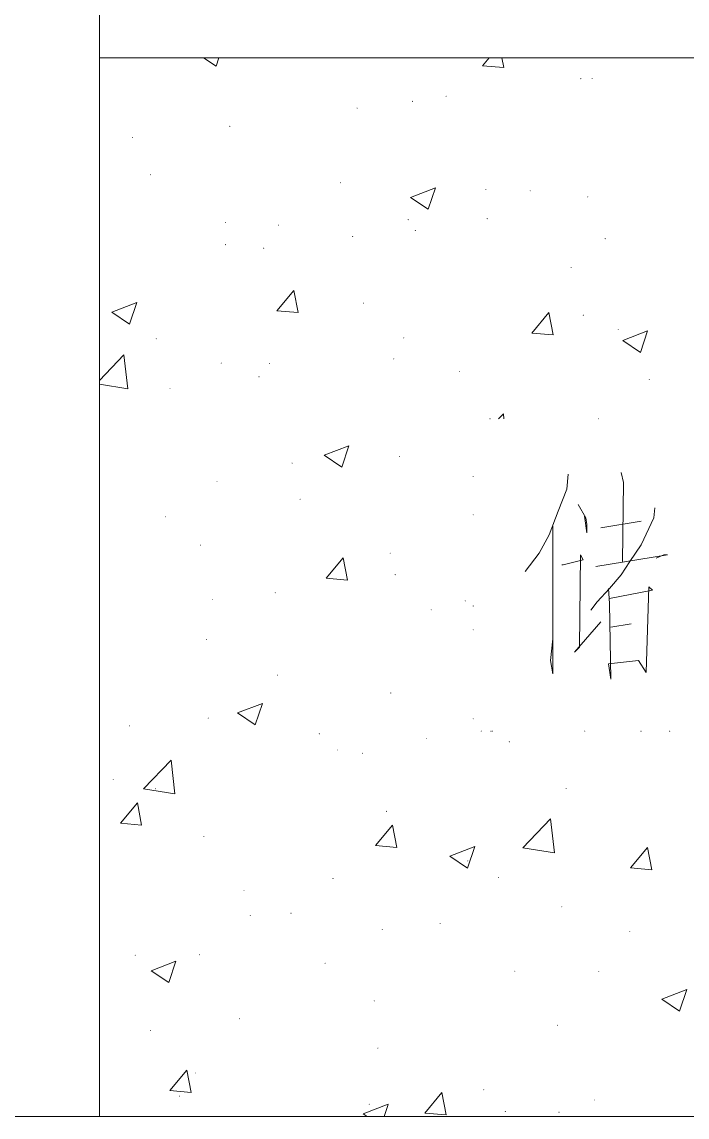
# Model space of a CAD drawing. Header units: millimetres. Extents: x 0 to 414, y 0 to 292.
# Drawn here: x 60.88 to 75.62, y 39.6 to 63.87 of the extents above; entities that cross this region are included whole.
import ezdxf

# ---------------------------------------------------------------- set-up
doc = ezdxf.new("R2010")
doc.units = ezdxf.units.MM

msp = doc.modelspace()

# ---------------------------------------------------------------- hatches: boundary and pattern name
h = msp.add_hatch(color=0)
h.dxf.hatch_style = 2
h.paths.add_polyline_path([(62.596889, 62.993058), (62.583836, 63.006111), (62.596889, 63.019164), (62.609942, 63.006111)])
h = msp.add_hatch(color=0)
h.dxf.hatch_style = 2
h.paths.add_polyline_path([(62.596889, 62.993058), (62.583836, 63.006111), (62.596889, 63.019164), (62.609942, 63.006111)])
h = msp.add_hatch(color=0)
h.dxf.hatch_style = 2
h.paths.add_polyline_path([(62.596889, 62.993058), (62.583836, 63.006111), (62.596889, 63.019164), (62.609942, 63.006111)])
h = msp.add_hatch(color=0)
h.dxf.hatch_style = 2
h.paths.add_polyline_path([(63.584667, 63.063614), (63.571614, 63.076667), (63.584667, 63.089719), (63.597719, 63.076667)])
h = msp.add_hatch(color=0)
h.dxf.hatch_style = 2
h.paths.add_polyline_path([(63.584667, 63.063614), (63.571614, 63.076667), (63.584667, 63.089719), (63.597719, 63.076667)])
h = msp.add_hatch(color=0)
h.dxf.hatch_style = 2
h.paths.add_polyline_path([(63.584667, 63.063614), (63.571614, 63.076667), (63.584667, 63.089719), (63.597719, 63.076667)])
h = msp.add_hatch(color=0)
h.dxf.hatch_style = 2
h.paths.add_polyline_path([(64.149111, 63.063614), (64.136058, 63.076667), (64.149111, 63.089719), (64.162164, 63.076667)])
h = msp.add_hatch(color=0)
h.dxf.hatch_style = 2
h.paths.add_polyline_path([(67.511083, 63.063614), (67.498031, 63.076667), (67.511083, 63.089719), (67.524136, 63.076667)])
h = msp.add_hatch(color=0)
h.dxf.hatch_style = 2
h.paths.add_polyline_path([(67.511083, 63.063614), (67.498031, 63.076667), (67.511083, 63.089719), (67.524136, 63.076667)])
h = msp.add_hatch(color=0)
h.dxf.hatch_style = 2
h.paths.add_polyline_path([(67.511083, 63.063614), (67.498031, 63.076667), (67.511083, 63.089719), (67.524136, 63.076667)])
h = msp.add_hatch(color=0)
h.dxf.hatch_style = 2
h.paths.add_polyline_path([(67.973222, 63.063614), (67.960169, 63.076667), (67.973222, 63.089719), (67.986275, 63.076667)])
h = msp.add_hatch(color=0)
h.dxf.hatch_style = 2
h.paths.add_polyline_path([(67.973222, 63.063614), (67.960169, 63.076667), (67.973222, 63.089719), (67.986275, 63.076667)])
h = msp.add_hatch(color=0)
h.dxf.hatch_style = 2
h.paths.add_polyline_path([(67.973222, 63.063614), (67.960169, 63.076667), (67.973222, 63.089719), (67.986275, 63.076667)])
h = msp.add_hatch(color=0)
h.dxf.hatch_style = 2
h.paths.add_polyline_path([(70.791917, 63.063614), (70.778864, 63.076667), (70.791917, 63.089719), (70.804969, 63.076667)])
h = msp.add_hatch(color=0)
h.dxf.hatch_style = 2
h.paths.add_polyline_path([(70.791917, 63.063614), (70.778864, 63.076667), (70.791917, 63.089719), (70.804969, 63.076667)])
h = msp.add_hatch(color=0)
h.dxf.hatch_style = 2
h.paths.add_polyline_path([(71.4375, 63.063614), (71.424447, 63.076667), (71.4375, 63.089719), (71.450553, 63.076667)])
h = msp.add_hatch(color=0)
h.dxf.hatch_style = 2
h.paths.add_polyline_path([(71.4375, 63.063614), (71.424447, 63.076667), (71.4375, 63.089719), (71.450553, 63.076667)])
h = msp.add_hatch(color=0)
h.dxf.hatch_style = 2
h.paths.add_polyline_path([(71.4375, 63.063614), (71.424447, 63.076667), (71.4375, 63.089719), (71.450553, 63.076667)])
h = msp.add_hatch(color=0)
h.dxf.hatch_style = 2
h.paths.add_polyline_path([(73.427167, 63.063614), (73.414114, 63.076667), (73.427167, 63.089719), (73.440219, 63.076667)])
h = msp.add_hatch(color=0)
h.dxf.hatch_style = 2
h.paths.add_polyline_path([(73.427167, 63.063614), (73.414114, 63.076667), (73.427167, 63.089719), (73.440219, 63.076667)])
h = msp.add_hatch(color=0)
h.dxf.hatch_style = 2
h.paths.add_polyline_path([(73.427167, 63.063614), (73.414114, 63.076667), (73.427167, 63.089719), (73.440219, 63.076667)])
h = msp.add_hatch(color=0)
h.dxf.hatch_style = 2
h.paths.add_polyline_path([(74.111556, 63.063614), (74.098503, 63.076667), (74.111556, 63.089719), (74.124608, 63.076667)])
h = msp.add_hatch(color=0)
h.dxf.hatch_style = 2
h.paths.add_polyline_path([(75.363917, 63.063614), (75.350864, 63.076667), (75.363917, 63.089719), (75.376969, 63.076667)])
h = msp.add_hatch(color=0)
h.dxf.hatch_style = 2
h.paths.add_polyline_path([(75.363917, 63.063614), (75.350864, 63.076667), (75.363917, 63.089719), (75.376969, 63.076667)])
h = msp.add_hatch(color=0)
h.dxf.hatch_style = 2
h.paths.add_polyline_path([(75.363917, 63.063614), (75.350864, 63.076667), (75.363917, 63.089719), (75.376969, 63.076667)])
h = msp.add_hatch(color=0)
h.dxf.hatch_style = 2
h.paths.add_polyline_path([(73.261361, 62.601475), (73.248308, 62.614528), (73.261361, 62.627581), (73.274414, 62.614528)])
h = msp.add_hatch(color=0)
h.dxf.hatch_style = 2
h.paths.add_polyline_path([(73.511833, 62.601475), (73.498781, 62.614528), (73.511833, 62.627581), (73.524886, 62.614528)])
h = msp.add_hatch(color=0)
h.dxf.hatch_style = 2
h.paths.add_polyline_path([(70.276861, 62.209892), (70.263808, 62.222944), (70.276861, 62.235997), (70.289914, 62.222944)])
h = msp.add_hatch(color=0)
h.dxf.hatch_style = 2
h.paths.add_polyline_path([(62.596889, 61.874753), (62.583836, 61.887806), (62.596889, 61.900858), (62.609942, 61.887806)])
h = msp.add_hatch(color=0)
h.dxf.hatch_style = 2
h.paths.add_polyline_path([(62.596889, 61.874753), (62.583836, 61.887806), (62.596889, 61.900858), (62.609942, 61.887806)])
h = msp.add_hatch(color=0)
h.dxf.hatch_style = 2
h.paths.add_polyline_path([(68.304833, 61.948836), (68.291781, 61.961889), (68.304833, 61.974942), (68.317886, 61.961889)])
h = msp.add_hatch(color=0)
h.dxf.hatch_style = 2
h.paths.add_polyline_path([(69.5325, 62.097003), (69.519447, 62.110056), (69.5325, 62.123108), (69.545553, 62.110056)])
h = msp.add_hatch(color=0)
h.dxf.hatch_style = 2
h.paths.add_polyline_path([(65.486139, 61.543142), (65.473086, 61.556194), (65.486139, 61.569247), (65.499192, 61.556194)])
h = msp.add_hatch(color=0)
h.dxf.hatch_style = 2
h.paths.add_polyline_path([(62.596889, 61.197419), (62.583836, 61.210472), (62.596889, 61.223525), (62.609942, 61.210472)])
h = msp.add_hatch(color=0)
h.dxf.hatch_style = 2
h.paths.add_polyline_path([(62.596889, 61.193892), (62.583836, 61.206944), (62.596889, 61.219997), (62.609942, 61.206944)])
h = msp.add_hatch(color=0)
h.dxf.hatch_style = 2
h.paths.add_polyline_path([(62.596889, 61.193892), (62.583836, 61.206944), (62.596889, 61.219997), (62.609942, 61.206944)])
h = msp.add_hatch(color=0)
h.dxf.hatch_style = 2
h.paths.add_polyline_path([(62.596889, 61.193892), (62.583836, 61.206944), (62.596889, 61.219997), (62.609942, 61.206944)])
h = msp.add_hatch(color=0)
h.dxf.hatch_style = 2
h.paths.add_polyline_path([(63.330667, 61.296197), (63.317614, 61.30925), (63.330667, 61.322303), (63.343719, 61.30925)])
h = msp.add_hatch(color=0)
h.dxf.hatch_style = 2
h.paths.add_polyline_path([(63.729306, 60.470697), (63.716253, 60.48375), (63.729306, 60.496803), (63.742358, 60.48375)])
h = msp.add_hatch(color=0)
h.dxf.hatch_style = 2
h.paths.add_polyline_path([(67.934417, 60.294308), (67.921364, 60.307361), (67.934417, 60.320414), (67.947469, 60.307361)])
h = msp.add_hatch(color=0)
h.dxf.hatch_style = 2
h.paths.add_polyline_path([(71.158806, 60.146142), (71.145753, 60.159194), (71.158806, 60.172247), (71.171858, 60.159194)])
h = msp.add_hatch(color=0)
h.dxf.hatch_style = 2
h.paths.add_polyline_path([(72.139528, 60.114392), (72.126475, 60.127444), (72.139528, 60.140497), (72.152581, 60.127444)])
h = msp.add_hatch(color=0)
h.dxf.hatch_style = 2
h.paths.add_polyline_path([(73.416583, 59.980336), (73.403531, 59.993389), (73.416583, 60.006442), (73.429636, 59.993389)])
h = msp.add_hatch(color=0)
h.dxf.hatch_style = 2
h.paths.add_polyline_path([(69.43725, 59.475864), (69.424197, 59.488917), (69.43725, 59.501969), (69.450303, 59.488917)])
h = msp.add_hatch(color=0)
h.dxf.hatch_style = 2
h.paths.add_polyline_path([(71.187028, 59.497031), (71.173975, 59.510083), (71.187028, 59.523136), (71.200081, 59.510083)])
h = msp.add_hatch(color=0)
h.dxf.hatch_style = 2
h.paths.add_polyline_path([(62.596889, 59.324169), (62.583836, 59.337222), (62.596889, 59.350275), (62.609942, 59.337222)])
h = msp.add_hatch(color=0)
h.dxf.hatch_style = 2
h.paths.add_polyline_path([(62.596889, 59.324169), (62.583836, 59.337222), (62.596889, 59.350275), (62.609942, 59.337222)])
h = msp.add_hatch(color=0)
h.dxf.hatch_style = 2
h.paths.add_polyline_path([(65.390889, 59.412364), (65.377836, 59.425417), (65.390889, 59.438469), (65.403942, 59.425417)])
h = msp.add_hatch(color=0)
h.dxf.hatch_style = 2
h.paths.add_polyline_path([(66.562111, 59.355919), (66.549058, 59.368972), (66.562111, 59.382025), (66.575164, 59.368972)])
h = msp.add_hatch(color=0)
h.dxf.hatch_style = 2
h.paths.add_polyline_path([(69.596, 59.235975), (69.582947, 59.249028), (69.596, 59.262081), (69.609053, 59.249028)])
h = msp.add_hatch(color=0)
h.dxf.hatch_style = 2
h.paths.add_polyline_path([(68.206056, 59.101919), (68.193003, 59.114972), (68.206056, 59.128025), (68.219108, 59.114972)])
h = msp.add_hatch(color=0)
h.dxf.hatch_style = 2
h.paths.add_polyline_path([(73.801111, 59.056058), (73.788058, 59.069111), (73.801111, 59.082164), (73.814164, 59.069111)])
h = msp.add_hatch(color=0)
h.dxf.hatch_style = 2
h.paths.add_polyline_path([(65.390889, 58.922003), (65.377836, 58.935056), (65.390889, 58.948108), (65.403942, 58.935056)])
h = msp.add_hatch(color=0)
h.dxf.hatch_style = 2
h.paths.add_polyline_path([(66.234028, 58.844392), (66.220975, 58.857444), (66.234028, 58.870497), (66.247081, 58.857444)])
h = msp.add_hatch(color=0)
h.dxf.hatch_style = 2
h.paths.add_polyline_path([(62.596889, 58.692697), (62.583836, 58.70575), (62.596889, 58.718803), (62.609942, 58.70575)])
h = msp.add_hatch(color=0)
h.dxf.hatch_style = 2
h.paths.add_polyline_path([(62.596889, 58.692697), (62.583836, 58.70575), (62.596889, 58.718803), (62.609942, 58.70575)])
h = msp.add_hatch(color=0)
h.dxf.hatch_style = 2
h.paths.add_polyline_path([(62.596889, 58.364614), (62.583836, 58.377667), (62.596889, 58.390719), (62.609942, 58.377667)])
h = msp.add_hatch(color=0)
h.dxf.hatch_style = 2
h.paths.add_polyline_path([(62.596889, 58.364614), (62.583836, 58.377667), (62.596889, 58.390719), (62.609942, 58.377667)])
h = msp.add_hatch(color=0)
h.dxf.hatch_style = 2
h.paths.add_polyline_path([(73.046167, 58.417531), (73.033114, 58.430583), (73.046167, 58.443636), (73.059219, 58.430583)])
h = msp.add_hatch(color=0)
h.dxf.hatch_style = 2
h.paths.add_polyline_path([(62.596889, 57.994197), (62.583836, 58.00725), (62.596889, 58.020303), (62.609942, 58.00725)])
h = msp.add_hatch(color=0)
h.dxf.hatch_style = 2
h.paths.add_polyline_path([(68.449472, 57.627308), (68.436419, 57.640361), (68.449472, 57.653414), (68.462525, 57.640361)])
h = msp.add_hatch(color=0)
h.dxf.hatch_style = 2
h.paths.add_polyline_path([(73.317806, 57.359197), (73.304753, 57.37225), (73.317806, 57.385303), (73.330858, 57.37225)])
h = msp.add_hatch(color=0)
h.dxf.hatch_style = 2
h.paths.add_polyline_path([(74.090389, 57.041697), (74.077336, 57.05475), (74.090389, 57.067803), (74.103442, 57.05475)])
h = msp.add_hatch(color=0)
h.dxf.hatch_style = 2
h.paths.add_polyline_path([(62.596889, 56.777114), (62.583836, 56.790167), (62.596889, 56.803219), (62.609942, 56.790167)])
h = msp.add_hatch(color=0)
h.dxf.hatch_style = 2
h.paths.add_polyline_path([(62.596889, 56.777114), (62.583836, 56.790167), (62.596889, 56.803219), (62.609942, 56.790167)])
h = msp.add_hatch(color=0)
h.dxf.hatch_style = 2
h.paths.add_polyline_path([(63.856306, 56.837086), (63.843253, 56.850139), (63.856306, 56.863192), (63.869358, 56.850139)])
h = msp.add_hatch(color=0)
h.dxf.hatch_style = 2
h.paths.add_polyline_path([(69.338472, 56.854725), (69.325419, 56.867778), (69.338472, 56.880831), (69.351525, 56.867778)])
h = msp.add_hatch(color=0)
h.dxf.hatch_style = 2
h.paths.add_polyline_path([(65.295639, 56.297336), (65.282586, 56.310389), (65.295639, 56.323442), (65.308692, 56.310389)])
h = msp.add_hatch(color=0)
h.dxf.hatch_style = 2
h.paths.add_polyline_path([(66.364556, 56.290281), (66.351503, 56.303333), (66.364556, 56.316386), (66.377608, 56.303333)])
h = msp.add_hatch(color=0)
h.dxf.hatch_style = 2
h.paths.add_polyline_path([(69.116222, 56.389058), (69.103169, 56.402111), (69.116222, 56.415164), (69.129275, 56.402111)])
h = msp.add_hatch(color=0)
h.dxf.hatch_style = 2
h.paths.add_polyline_path([(62.596889, 56.191503), (62.583836, 56.204556), (62.596889, 56.217608), (62.609942, 56.204556)])
h = msp.add_hatch(color=0)
h.dxf.hatch_style = 2
h.paths.add_polyline_path([(62.596889, 56.191503), (62.583836, 56.204556), (62.596889, 56.217608), (62.609942, 56.204556)])
h = msp.add_hatch(color=0)
h.dxf.hatch_style = 2
h.paths.add_polyline_path([(62.596889, 56.191503), (62.583836, 56.204556), (62.596889, 56.217608), (62.609942, 56.204556)])
h = msp.add_hatch(color=0)
h.dxf.hatch_style = 2
h.paths.add_polyline_path([(70.573194, 56.110364), (70.560142, 56.123417), (70.573194, 56.136469), (70.586247, 56.123417)])
h = msp.add_hatch(color=0)
h.dxf.hatch_style = 2
h.paths.add_polyline_path([(66.131722, 55.993947), (66.118669, 56.007), (66.131722, 56.020053), (66.144775, 56.007)])
h = msp.add_hatch(color=0)
h.dxf.hatch_style = 2
h.paths.add_polyline_path([(74.778306, 55.933975), (74.765253, 55.947028), (74.778306, 55.960081), (74.791358, 55.947028)])
h = msp.add_hatch(color=0)
h.dxf.hatch_style = 2
h.paths.add_polyline_path([(64.159694, 55.736419), (64.146642, 55.749472), (64.159694, 55.762525), (64.172747, 55.749472)])
h = msp.add_hatch(color=0)
h.dxf.hatch_style = 2
h.paths.add_polyline_path([(62.596889, 55.528281), (62.583836, 55.541333), (62.596889, 55.554386), (62.609942, 55.541333)])
h = msp.add_hatch(color=0)
h.dxf.hatch_style = 2
h.paths.add_polyline_path([(62.596889, 55.528281), (62.583836, 55.541333), (62.596889, 55.554386), (62.609942, 55.541333)])
h = msp.add_hatch(color=0)
h.dxf.hatch_style = 2
h.paths.add_polyline_path([(71.250528, 55.062614), (71.237475, 55.075667), (71.250528, 55.088719), (71.263581, 55.075667)])
h = msp.add_hatch(color=0)
h.dxf.hatch_style = 2
h.paths.add_polyline_path([(73.652944, 55.062614), (73.639892, 55.075667), (73.652944, 55.088719), (73.665997, 55.075667)])
h = msp.add_hatch(color=0)
h.dxf.hatch_style = 2
h.paths.add_polyline_path([(73.652944, 55.062614), (73.639892, 55.075667), (73.652944, 55.088719), (73.665997, 55.075667)])
h = msp.add_hatch(color=0)
h.dxf.hatch_style = 2
h.paths.add_polyline_path([(62.596889, 54.226531), (62.583836, 54.239583), (62.596889, 54.252636), (62.609942, 54.239583)])
h = msp.add_hatch(color=0)
h.dxf.hatch_style = 2
h.paths.add_polyline_path([(62.596889, 54.226531), (62.583836, 54.239583), (62.596889, 54.252636), (62.609942, 54.239583)])
h = msp.add_hatch(color=0)
h.dxf.hatch_style = 2
h.paths.add_polyline_path([(69.243222, 54.230058), (69.230169, 54.243111), (69.243222, 54.256164), (69.256275, 54.243111)])
h = msp.add_hatch(color=0)
h.dxf.hatch_style = 2
h.paths.add_polyline_path([(66.8655, 54.081892), (66.852447, 54.094944), (66.8655, 54.107997), (66.878553, 54.094944)])
h = msp.add_hatch(color=0)
h.dxf.hatch_style = 2
h.paths.add_polyline_path([(62.596889, 53.686781), (62.583836, 53.699833), (62.596889, 53.712886), (62.609942, 53.699833)])
h = msp.add_hatch(color=0)
h.dxf.hatch_style = 2
h.paths.add_polyline_path([(62.596889, 53.686781), (62.583836, 53.699833), (62.596889, 53.712886), (62.609942, 53.699833)])
h = msp.add_hatch(color=0)
h.dxf.hatch_style = 2
h.paths.add_polyline_path([(62.596889, 53.686781), (62.583836, 53.699833), (62.596889, 53.712886), (62.609942, 53.699833)])
h = msp.add_hatch(color=0)
h.dxf.hatch_style = 2
h.paths.add_polyline_path([(65.200389, 53.676197), (65.187336, 53.68925), (65.200389, 53.702303), (65.213442, 53.68925)])
h = msp.add_hatch(color=0)
h.dxf.hatch_style = 2
h.paths.add_polyline_path([(70.876583, 53.785558), (70.863531, 53.798611), (70.876583, 53.811664), (70.889636, 53.798611)])
h = msp.add_hatch(color=0)
h.dxf.hatch_style = 2
h.paths.add_polyline_path([(67.041889, 53.281086), (67.028836, 53.294139), (67.041889, 53.307192), (67.054942, 53.294139)])
h = msp.add_hatch(color=0)
h.dxf.hatch_style = 2
h.paths.add_polyline_path([(62.596889, 52.995336), (62.583836, 53.008389), (62.596889, 53.021442), (62.609942, 53.008389)])
h = msp.add_hatch(color=0)
h.dxf.hatch_style = 2
h.paths.add_polyline_path([(62.596889, 52.995336), (62.583836, 53.008389), (62.596889, 53.021442), (62.609942, 53.008389)])
h = msp.add_hatch(color=0)
h.dxf.hatch_style = 2
h.paths.add_polyline_path([(62.596889, 52.995336), (62.583836, 53.008389), (62.596889, 53.021442), (62.609942, 53.008389)])
h = msp.add_hatch(color=0)
h.dxf.hatch_style = 2
h.paths.add_polyline_path([(64.060917, 52.889503), (64.047864, 52.902556), (64.060917, 52.915608), (64.073969, 52.902556)])
h = msp.add_hatch(color=0)
h.dxf.hatch_style = 2
h.paths.add_polyline_path([(70.876583, 52.935364), (70.863531, 52.948417), (70.876583, 52.961469), (70.889636, 52.948417)])
h = msp.add_hatch(color=0)
h.dxf.hatch_style = 2
h.paths.add_polyline_path([(70.876583, 52.935364), (70.863531, 52.948417), (70.876583, 52.961469), (70.889636, 52.948417)])
h = msp.add_hatch(color=0)
h.dxf.hatch_style = 2
h.paths.add_polyline_path([(62.596889, 52.695475), (62.583836, 52.708528), (62.596889, 52.721581), (62.609942, 52.708528)])
h = msp.add_hatch(color=0)
h.dxf.hatch_style = 2
h.paths.add_polyline_path([(62.596889, 52.695475), (62.583836, 52.708528), (62.596889, 52.721581), (62.609942, 52.708528)])
h = msp.add_hatch(color=0)
h.dxf.hatch_style = 2
h.paths.add_polyline_path([(62.596889, 52.695475), (62.583836, 52.708528), (62.596889, 52.721581), (62.609942, 52.708528)])
h = msp.add_hatch(color=0)
h.dxf.hatch_style = 2
h.paths.add_polyline_path([(64.8335, 52.265086), (64.820447, 52.278139), (64.8335, 52.291192), (64.846553, 52.278139)])
h = msp.add_hatch(color=0)
h.dxf.hatch_style = 2
h.paths.add_polyline_path([(69.038611, 52.085169), (69.025558, 52.098222), (69.038611, 52.111275), (69.051664, 52.098222)])
h = msp.add_hatch(color=0)
h.dxf.hatch_style = 2
h.paths.add_polyline_path([(62.596889, 51.679475), (62.583836, 51.692528), (62.596889, 51.705581), (62.609942, 51.692528)])
h = msp.add_hatch(color=0)
h.dxf.hatch_style = 2
h.paths.add_polyline_path([(62.596889, 51.679475), (62.583836, 51.692528), (62.596889, 51.705581), (62.609942, 51.692528)])
h = msp.add_hatch(color=0)
h.dxf.hatch_style = 2
h.paths.add_polyline_path([(69.147972, 51.608919), (69.134919, 51.621972), (69.147972, 51.635025), (69.161025, 51.621972)])
h = msp.add_hatch(color=0)
h.dxf.hatch_style = 2
h.paths.add_polyline_path([(66.491556, 51.206753), (66.478503, 51.219806), (66.491556, 51.232858), (66.504608, 51.219806)])
h = msp.add_hatch(color=0)
h.dxf.hatch_style = 2
h.paths.add_polyline_path([(62.596889, 51.185586), (62.583836, 51.198639), (62.596889, 51.211692), (62.609942, 51.198639)])
h = msp.add_hatch(color=0)
h.dxf.hatch_style = 2
h.paths.add_polyline_path([(62.596889, 51.185586), (62.583836, 51.198639), (62.596889, 51.211692), (62.609942, 51.198639)])
h = msp.add_hatch(color=0)
h.dxf.hatch_style = 2
h.paths.add_polyline_path([(65.105139, 51.055058), (65.092086, 51.068111), (65.105139, 51.081164), (65.118192, 51.068111)])
h = msp.add_hatch(color=0)
h.dxf.hatch_style = 2
h.paths.add_polyline_path([(70.700194, 51.026836), (70.687142, 51.039889), (70.700194, 51.052942), (70.713247, 51.039889)])
h = msp.add_hatch(color=0)
h.dxf.hatch_style = 2
h.paths.add_polyline_path([(69.94525, 50.829281), (69.932197, 50.842333), (69.94525, 50.855386), (69.958303, 50.842333)])
h = msp.add_hatch(color=0)
h.dxf.hatch_style = 2
h.paths.add_polyline_path([(70.876583, 50.913947), (70.863531, 50.927), (70.876583, 50.940053), (70.889636, 50.927)])
h = msp.add_hatch(color=0)
h.dxf.hatch_style = 2
h.paths.add_polyline_path([(70.876583, 50.384781), (70.863531, 50.397833), (70.876583, 50.410886), (70.889636, 50.397833)])
h = msp.add_hatch(color=0)
h.dxf.hatch_style = 2
h.paths.add_polyline_path([(70.876583, 50.384781), (70.863531, 50.397833), (70.876583, 50.410886), (70.889636, 50.397833)])
h = msp.add_hatch(color=0)
h.dxf.hatch_style = 2
h.paths.add_polyline_path([(64.971083, 50.173114), (64.958031, 50.186167), (64.971083, 50.199219), (64.984136, 50.186167)])
h = msp.add_hatch(color=0)
h.dxf.hatch_style = 2
h.paths.add_polyline_path([(62.596889, 49.862669), (62.583836, 49.875722), (62.596889, 49.888775), (62.609942, 49.875722)])
h = msp.add_hatch(color=0)
h.dxf.hatch_style = 2
h.paths.add_polyline_path([(66.540944, 49.382892), (66.527892, 49.395944), (66.540944, 49.408997), (66.553997, 49.395944)])
h = msp.add_hatch(color=0)
h.dxf.hatch_style = 2
h.paths.add_polyline_path([(62.596889, 49.128892), (62.583836, 49.141944), (62.596889, 49.154997), (62.609942, 49.141944)])
h = msp.add_hatch(color=0)
h.dxf.hatch_style = 2
h.paths.add_polyline_path([(62.596889, 49.128892), (62.583836, 49.141944), (62.596889, 49.154997), (62.609942, 49.141944)])
h = msp.add_hatch(color=0)
h.dxf.hatch_style = 2
h.paths.add_polyline_path([(69.052722, 48.984253), (69.039669, 48.997306), (69.052722, 49.010358), (69.065775, 48.997306)])
h = msp.add_hatch(color=0)
h.dxf.hatch_style = 2
h.paths.add_polyline_path([(62.596889, 48.684392), (62.583836, 48.697444), (62.596889, 48.710497), (62.609942, 48.697444)])
h = msp.add_hatch(color=0)
h.dxf.hatch_style = 2
h.paths.add_polyline_path([(62.596889, 48.684392), (62.583836, 48.697444), (62.596889, 48.710497), (62.609942, 48.697444)])
h = msp.add_hatch(color=0)
h.dxf.hatch_style = 2
h.paths.add_polyline_path([(65.006361, 48.430392), (64.993308, 48.443444), (65.006361, 48.456497), (65.019414, 48.443444)])
h = msp.add_hatch(color=0)
h.dxf.hatch_style = 2
h.paths.add_polyline_path([(70.876583, 48.412753), (70.863531, 48.425806), (70.876583, 48.438858), (70.889636, 48.425806)])
h = msp.add_hatch(color=0)
h.dxf.hatch_style = 2
h.paths.add_polyline_path([(63.263639, 48.257531), (63.250586, 48.270583), (63.263639, 48.283636), (63.276692, 48.270583)])
h = msp.add_hatch(color=0)
h.dxf.hatch_style = 2
h.paths.add_polyline_path([(67.46875, 48.081142), (67.455697, 48.094194), (67.46875, 48.107247), (67.481803, 48.094194)])
h = msp.add_hatch(color=0)
h.dxf.hatch_style = 2
h.paths.add_polyline_path([(71.0565, 48.141114), (71.043447, 48.154167), (71.0565, 48.167219), (71.069553, 48.154167)])
h = msp.add_hatch(color=0)
h.dxf.hatch_style = 2
h.paths.add_polyline_path([(71.0565, 48.141114), (71.043447, 48.154167), (71.0565, 48.167219), (71.069553, 48.154167)])
h = msp.add_hatch(color=0)
h.dxf.hatch_style = 2
h.paths.add_polyline_path([(71.271694, 48.141114), (71.258642, 48.154167), (71.271694, 48.167219), (71.284747, 48.154167)])
h = msp.add_hatch(color=0)
h.dxf.hatch_style = 2
h.paths.add_polyline_path([(71.271694, 48.141114), (71.258642, 48.154167), (71.271694, 48.167219), (71.284747, 48.154167)])
h = msp.add_hatch(color=0)
h.dxf.hatch_style = 2
h.paths.add_polyline_path([(71.303444, 48.141114), (71.290392, 48.154167), (71.303444, 48.167219), (71.316497, 48.154167)])
h = msp.add_hatch(color=0)
h.dxf.hatch_style = 2
h.paths.add_polyline_path([(71.303444, 48.141114), (71.290392, 48.154167), (71.303444, 48.167219), (71.316497, 48.154167)])
h = msp.add_hatch(color=0)
h.dxf.hatch_style = 2
h.paths.add_polyline_path([(73.349556, 48.141114), (73.336503, 48.154167), (73.349556, 48.167219), (73.362608, 48.154167)])
h = msp.add_hatch(color=0)
h.dxf.hatch_style = 2
h.paths.add_polyline_path([(73.349556, 48.141114), (73.336503, 48.154167), (73.349556, 48.167219), (73.362608, 48.154167)])
h = msp.add_hatch(color=0)
h.dxf.hatch_style = 2
h.paths.add_polyline_path([(74.594861, 48.141114), (74.581808, 48.154167), (74.594861, 48.167219), (74.607914, 48.154167)])
h = msp.add_hatch(color=0)
h.dxf.hatch_style = 2
h.paths.add_polyline_path([(75.229861, 48.141114), (75.216808, 48.154167), (75.229861, 48.167219), (75.242914, 48.154167)])
h = msp.add_hatch(color=0)
h.dxf.hatch_style = 2
h.paths.add_polyline_path([(75.229861, 48.141114), (75.216808, 48.154167), (75.229861, 48.167219), (75.242914, 48.154167)])
h = msp.add_hatch(color=0)
h.dxf.hatch_style = 2
h.paths.add_polyline_path([(62.596889, 47.996475), (62.583836, 48.009528), (62.596889, 48.022581), (62.609942, 48.009528)])
h = msp.add_hatch(color=0)
h.dxf.hatch_style = 2
h.paths.add_polyline_path([(69.846472, 47.982364), (69.833419, 47.995417), (69.846472, 48.008469), (69.859525, 47.995417)])
h = msp.add_hatch(color=0)
h.dxf.hatch_style = 2
h.paths.add_polyline_path([(71.677389, 47.904753), (71.664336, 47.917806), (71.677389, 47.930858), (71.690442, 47.917806)])
h = msp.add_hatch(color=0)
h.dxf.hatch_style = 2
h.paths.add_polyline_path([(67.874444, 47.721308), (67.861392, 47.734361), (67.874444, 47.747414), (67.887497, 47.734361)])
h = msp.add_hatch(color=0)
h.dxf.hatch_style = 2
h.paths.add_polyline_path([(68.428306, 47.650753), (68.415253, 47.663806), (68.428306, 47.676858), (68.441358, 47.663806)])
h = msp.add_hatch(color=0)
h.dxf.hatch_style = 2
h.paths.add_polyline_path([(62.900278, 47.068669), (62.887225, 47.081722), (62.900278, 47.094775), (62.913331, 47.081722)])
h = msp.add_hatch(color=0)
h.dxf.hatch_style = 2
h.paths.add_polyline_path([(62.596889, 47.026336), (62.583836, 47.039389), (62.596889, 47.052442), (62.609942, 47.039389)])
h = msp.add_hatch(color=0)
h.dxf.hatch_style = 2
h.paths.add_polyline_path([(63.835139, 46.864058), (63.822086, 46.877111), (63.835139, 46.890164), (63.848192, 46.877111)])
h = msp.add_hatch(color=0)
h.dxf.hatch_style = 2
h.paths.add_polyline_path([(72.936806, 46.867586), (72.923753, 46.880639), (72.936806, 46.893692), (72.949858, 46.880639)])
h = msp.add_hatch(color=0)
h.dxf.hatch_style = 2
h.paths.add_polyline_path([(62.596889, 46.581836), (62.583836, 46.594889), (62.596889, 46.607942), (62.609942, 46.594889)])
h = msp.add_hatch(color=0)
h.dxf.hatch_style = 2
h.paths.add_polyline_path([(62.596889, 46.581836), (62.583836, 46.594889), (62.596889, 46.607942), (62.609942, 46.594889)])
h = msp.add_hatch(color=0)
h.dxf.hatch_style = 2
h.paths.add_polyline_path([(68.957472, 46.363114), (68.944419, 46.376167), (68.957472, 46.389219), (68.970525, 46.376167)])
h = msp.add_hatch(color=0)
h.dxf.hatch_style = 2
h.paths.add_polyline_path([(62.596889, 46.183197), (62.583836, 46.19625), (62.596889, 46.209303), (62.609942, 46.19625)])
h = msp.add_hatch(color=0)
h.dxf.hatch_style = 2
h.paths.add_polyline_path([(62.596889, 46.183197), (62.583836, 46.19625), (62.596889, 46.209303), (62.609942, 46.19625)])
h = msp.add_hatch(color=0)
h.dxf.hatch_style = 2
h.paths.add_polyline_path([(62.596889, 46.183197), (62.583836, 46.19625), (62.596889, 46.209303), (62.609942, 46.19625)])
h = msp.add_hatch(color=0)
h.dxf.hatch_style = 2
h.paths.add_polyline_path([(64.911111, 45.809253), (64.898058, 45.822306), (64.911111, 45.835358), (64.924164, 45.822306)])
h = msp.add_hatch(color=0)
h.dxf.hatch_style = 2
h.paths.add_polyline_path([(70.756639, 45.265975), (70.743586, 45.279028), (70.756639, 45.292081), (70.769692, 45.279028)])
h = msp.add_hatch(color=0)
h.dxf.hatch_style = 2
h.paths.add_polyline_path([(71.4375, 44.895558), (71.424447, 44.908611), (71.4375, 44.921664), (71.450553, 44.908611)])
h = msp.add_hatch(color=0)
h.dxf.hatch_style = 2
h.paths.add_polyline_path([(67.772139, 44.874392), (67.759086, 44.887444), (67.772139, 44.900497), (67.785192, 44.887444)])
h = msp.add_hatch(color=0)
h.dxf.hatch_style = 2
h.paths.add_polyline_path([(65.800111, 44.613336), (65.787058, 44.626389), (65.800111, 44.639442), (65.813164, 44.626389)])
h = msp.add_hatch(color=0)
h.dxf.hatch_style = 2
h.paths.add_polyline_path([(62.596889, 44.193531), (62.583836, 44.206583), (62.596889, 44.219636), (62.609942, 44.206583)])
h = msp.add_hatch(color=0)
h.dxf.hatch_style = 2
h.paths.add_polyline_path([(62.596889, 44.193531), (62.583836, 44.206583), (62.596889, 44.219636), (62.609942, 44.206583)])
h = msp.add_hatch(color=0)
h.dxf.hatch_style = 2
h.paths.add_polyline_path([(72.841556, 44.246447), (72.828503, 44.2595), (72.841556, 44.272553), (72.854608, 44.2595)])
h = msp.add_hatch(color=0)
h.dxf.hatch_style = 2
h.paths.add_polyline_path([(62.596889, 44.031253), (62.583836, 44.044306), (62.596889, 44.057358), (62.609942, 44.044306)])
h = msp.add_hatch(color=0)
h.dxf.hatch_style = 2
h.paths.add_polyline_path([(62.596889, 44.031253), (62.583836, 44.044306), (62.596889, 44.057358), (62.609942, 44.044306)])
h = msp.add_hatch(color=0)
h.dxf.hatch_style = 2
h.paths.add_polyline_path([(65.937694, 44.055947), (65.924642, 44.069), (65.937694, 44.082053), (65.950747, 44.069)])
h = msp.add_hatch(color=0)
h.dxf.hatch_style = 2
h.paths.add_polyline_path([(66.840806, 44.105336), (66.827753, 44.118389), (66.840806, 44.131442), (66.853858, 44.118389)])
h = msp.add_hatch(color=0)
h.dxf.hatch_style = 2
h.paths.add_polyline_path([(62.596889, 43.682003), (62.583836, 43.695056), (62.596889, 43.708108), (62.609942, 43.695056)])
h = msp.add_hatch(color=0)
h.dxf.hatch_style = 2
h.paths.add_polyline_path([(68.862222, 43.741975), (68.849169, 43.755028), (68.862222, 43.768081), (68.875275, 43.755028)])
h = msp.add_hatch(color=0)
h.dxf.hatch_style = 2
h.paths.add_polyline_path([(70.142806, 43.879558), (70.129753, 43.892611), (70.142806, 43.905664), (70.155858, 43.892611)])
h = msp.add_hatch(color=0)
h.dxf.hatch_style = 2
h.paths.add_polyline_path([(74.347917, 43.699642), (74.334864, 43.712694), (74.347917, 43.725747), (74.360969, 43.712694)])
h = msp.add_hatch(color=0)
h.dxf.hatch_style = 2
h.paths.add_polyline_path([(64.815861, 43.184586), (64.802808, 43.197639), (64.815861, 43.210692), (64.828914, 43.197639)])
h = msp.add_hatch(color=0)
h.dxf.hatch_style = 2
h.paths.add_polyline_path([(62.596889, 42.997614), (62.583836, 43.010667), (62.596889, 43.023719), (62.609942, 43.010667)])
h = msp.add_hatch(color=0)
h.dxf.hatch_style = 2
h.paths.add_polyline_path([(62.596889, 42.997614), (62.583836, 43.010667), (62.596889, 43.023719), (62.609942, 43.010667)])
h = msp.add_hatch(color=0)
h.dxf.hatch_style = 2
h.paths.add_polyline_path([(62.596889, 42.997614), (62.583836, 43.010667), (62.596889, 43.023719), (62.609942, 43.010667)])
h = msp.add_hatch(color=0)
h.dxf.hatch_style = 2
h.paths.add_polyline_path([(63.390639, 43.174003), (63.377586, 43.187056), (63.390639, 43.200108), (63.403692, 43.187056)])
h = msp.add_hatch(color=0)
h.dxf.hatch_style = 2
h.paths.add_polyline_path([(67.59575, 42.997614), (67.582697, 43.010667), (67.59575, 43.023719), (67.608803, 43.010667)])
h = msp.add_hatch(color=0)
h.dxf.hatch_style = 2
h.paths.add_polyline_path([(71.800861, 42.821225), (71.787808, 42.834278), (71.800861, 42.847331), (71.813914, 42.834278)])
h = msp.add_hatch(color=0)
h.dxf.hatch_style = 2
h.paths.add_polyline_path([(73.66, 42.814169), (73.646947, 42.827222), (73.66, 42.840275), (73.673053, 42.827222)])
h = msp.add_hatch(color=0)
h.dxf.hatch_style = 2
h.paths.add_polyline_path([(68.685833, 42.161531), (68.672781, 42.174583), (68.685833, 42.187636), (68.698886, 42.174583)])
h = msp.add_hatch(color=0)
h.dxf.hatch_style = 2
h.paths.add_polyline_path([(65.701333, 41.766419), (65.688281, 41.779472), (65.701333, 41.792525), (65.714386, 41.779472)])
h = msp.add_hatch(color=0)
h.dxf.hatch_style = 2
h.paths.add_polyline_path([(62.596889, 41.480669), (62.583836, 41.493722), (62.596889, 41.506775), (62.609942, 41.493722)])
h = msp.add_hatch(color=0)
h.dxf.hatch_style = 2
h.paths.add_polyline_path([(62.596889, 41.480669), (62.583836, 41.493722), (62.596889, 41.506775), (62.609942, 41.493722)])
h = msp.add_hatch(color=0)
h.dxf.hatch_style = 2
h.paths.add_polyline_path([(63.729306, 41.508892), (63.716253, 41.521944), (63.729306, 41.534997), (63.742358, 41.521944)])
h = msp.add_hatch(color=0)
h.dxf.hatch_style = 2
h.paths.add_polyline_path([(72.742778, 41.621781), (72.729725, 41.634833), (72.742778, 41.647886), (72.755831, 41.634833)])
h = msp.add_hatch(color=0)
h.dxf.hatch_style = 2
h.paths.add_polyline_path([(62.596889, 41.357197), (62.583836, 41.37025), (62.596889, 41.383303), (62.609942, 41.37025)])
h = msp.add_hatch(color=0)
h.dxf.hatch_style = 2
h.paths.add_polyline_path([(62.596889, 41.357197), (62.583836, 41.37025), (62.596889, 41.383303), (62.609942, 41.37025)])
h = msp.add_hatch(color=0)
h.dxf.hatch_style = 2
h.paths.add_polyline_path([(62.596889, 41.180808), (62.583836, 41.193861), (62.596889, 41.206914), (62.609942, 41.193861)])
h = msp.add_hatch(color=0)
h.dxf.hatch_style = 2
h.paths.add_polyline_path([(62.596889, 41.180808), (62.583836, 41.193861), (62.596889, 41.206914), (62.609942, 41.193861)])
h = msp.add_hatch(color=0)
h.dxf.hatch_style = 2
h.paths.add_polyline_path([(68.766972, 41.117308), (68.753919, 41.130361), (68.766972, 41.143414), (68.780025, 41.130361)])
h = msp.add_hatch(color=0)
h.dxf.hatch_style = 2
h.paths.add_polyline_path([(64.720611, 40.563447), (64.707558, 40.5765), (64.720611, 40.589553), (64.733664, 40.5765)])
h = msp.add_hatch(color=0)
h.dxf.hatch_style = 2
h.paths.add_polyline_path([(64.367833, 40.051919), (64.354781, 40.064972), (64.367833, 40.078025), (64.380886, 40.064972)])
h = msp.add_hatch(color=0)
h.dxf.hatch_style = 2
h.paths.add_polyline_path([(71.112944, 40.193031), (71.099892, 40.206083), (71.112944, 40.219136), (71.125997, 40.206083)])
h = msp.add_hatch(color=0)
h.dxf.hatch_style = 2
h.paths.add_polyline_path([(68.572944, 39.872003), (68.559892, 39.885056), (68.572944, 39.898108), (68.585997, 39.885056)])
h = msp.add_hatch(color=0)
h.dxf.hatch_style = 2
h.paths.add_polyline_path([(73.561222, 39.967253), (73.548169, 39.980306), (73.561222, 39.993358), (73.574275, 39.980306)])
h = msp.add_hatch(color=0)
h.dxf.hatch_style = 2
h.paths.add_polyline_path([(63.464722, 39.600364), (63.451669, 39.613417), (63.464722, 39.626469), (63.477775, 39.613417)])
h = msp.add_hatch(color=0)
h.dxf.hatch_style = 2
h.paths.add_polyline_path([(63.464722, 39.600364), (63.451669, 39.613417), (63.464722, 39.626469), (63.477775, 39.613417)])
h = msp.add_hatch(color=0)
h.dxf.hatch_style = 2
h.paths.add_polyline_path([(66.787889, 39.600364), (66.774836, 39.613417), (66.787889, 39.626469), (66.800942, 39.613417)])
h = msp.add_hatch(color=0)
h.dxf.hatch_style = 2
h.paths.add_polyline_path([(66.787889, 39.600364), (66.774836, 39.613417), (66.787889, 39.626469), (66.800942, 39.613417)])
h = msp.add_hatch(color=0)
h.dxf.hatch_style = 2
h.paths.add_polyline_path([(66.787889, 39.600364), (66.774836, 39.613417), (66.787889, 39.626469), (66.800942, 39.613417)])
h = msp.add_hatch(color=0)
h.dxf.hatch_style = 2
h.paths.add_polyline_path([(70.111056, 39.600364), (70.098003, 39.613417), (70.111056, 39.626469), (70.124108, 39.613417)])
h = msp.add_hatch(color=0)
h.dxf.hatch_style = 2
h.paths.add_polyline_path([(70.777806, 39.600364), (70.764753, 39.613417), (70.777806, 39.626469), (70.790858, 39.613417)])
h = msp.add_hatch(color=0)
h.dxf.hatch_style = 2
h.paths.add_polyline_path([(70.777806, 39.600364), (70.764753, 39.613417), (70.777806, 39.626469), (70.790858, 39.613417)])
h = msp.add_hatch(color=0)
h.dxf.hatch_style = 2
h.paths.add_polyline_path([(71.589194, 39.709725), (71.576142, 39.722778), (71.589194, 39.735831), (71.602247, 39.722778)])
h = msp.add_hatch(color=0)
h.dxf.hatch_style = 2
h.paths.add_polyline_path([(71.758528, 39.600364), (71.745475, 39.613417), (71.758528, 39.626469), (71.771581, 39.613417)])
h = msp.add_hatch(color=0)
h.dxf.hatch_style = 2
h.paths.add_polyline_path([(71.758528, 39.600364), (71.745475, 39.613417), (71.758528, 39.626469), (71.771581, 39.613417)])
h = msp.add_hatch(color=0)
h.dxf.hatch_style = 2
h.paths.add_polyline_path([(72.778056, 39.695614), (72.765003, 39.708667), (72.778056, 39.721719), (72.791108, 39.708667)])
h = msp.add_hatch(color=0)
h.dxf.hatch_style = 2
h.paths.add_polyline_path([(73.430694, 39.600364), (73.417642, 39.613417), (73.430694, 39.626469), (73.443747, 39.613417)])
h = msp.add_hatch(color=0)
h.dxf.hatch_style = 2
h.paths.add_polyline_path([(73.430694, 39.600364), (73.417642, 39.613417), (73.430694, 39.626469), (73.443747, 39.613417)])

# ---------------------------------------------------------------- linework, layer by layer
at = {"color": 0, "lineweight": 0}
for points in [[(62.596889, 260.706306), (62.596889, 39.613417)], [(96.855139, 63.076667), (62.596889, 63.076667)], [(64.900528, 63.076667), (65.179222, 62.889694)], [(65.179222, 62.889694), (65.242722, 63.076667)], [(71.084722, 62.900278), (71.232889, 63.076667)], [(71.084722, 62.900278), (71.553917, 62.861472)], [(71.553917, 62.857944), (71.515111, 63.076667)], [(69.490167, 59.982806), (70.0405, 60.194472)], [(69.88175, 59.718222), (70.0405, 60.194472)], [(69.490167, 59.982806), (69.88175, 59.718222)], [(66.526833, 57.471028), (66.904306, 57.922583)], [(66.996028, 57.428694), (66.904306, 57.922583)], [(62.872056, 57.439278), (63.422389, 57.650944)], [(63.263639, 57.174694), (63.422389, 57.650944)], [(62.872056, 57.439278), (63.263639, 57.174694)], [(66.526833, 57.471028), (66.996028, 57.428694)], [(72.174806, 56.973611), (72.555806, 57.428694)], [(72.647528, 56.934806), (72.555806, 57.428694)], [(72.174806, 56.973611), (72.647528, 56.934806)], [(74.192694, 56.811333), (74.743028, 57.023)], [(74.192694, 56.811333), (74.584278, 56.54675)], [(74.584278, 56.54675), (74.743028, 57.023)], [(62.596889, 55.922333), (63.140167, 56.490306)], [(63.224833, 55.742417), (63.140167, 56.490306)], [(62.596889, 55.841194), (63.224833, 55.742417)], [(71.441028, 55.075667), (71.546861, 55.185028)], [(71.557444, 55.075667), (71.546861, 55.185028)], [(67.574583, 54.267806), (68.124917, 54.479472)], [(67.966167, 54.003222), (68.124917, 54.479472)], [(67.574583, 54.267806), (67.966167, 54.003222)], [(74.153889, 53.886806), (74.206806, 53.661028), (74.182111, 51.914778)], [(72.979139, 53.848), (72.950917, 53.512861), (72.756889, 53.029556), (72.562861, 52.507444), (72.337083, 52.098222), (72.030167, 51.689)], [(73.204917, 53.177722), (73.370722, 52.881389), (73.398944, 52.733222), (73.398944, 52.54625), (73.3425, 52.916667)], [(74.905306, 53.103639), (74.877083, 52.881389), (74.598389, 52.285194), (74.347917, 51.914778), (74.153889, 51.614917), (73.899889, 51.318583), (73.621194, 51.018722), (73.483611, 50.835278)], [(72.644, 52.694417), (72.644, 49.420639), (72.591083, 49.716972), (72.644, 50.200278)], [(74.598389, 52.807306), (73.705861, 52.659139)], [(67.620444, 51.544361), (67.997917, 51.995917)], [(68.089639, 51.502028), (67.997917, 51.995917)], [(72.841556, 51.837167), (72.869778, 51.837167), (73.314278, 51.950056), (73.257833, 52.062944), (73.233139, 50.013306), (73.12025, 49.903944), (73.705861, 50.574222)], [(73.592972, 51.801889), (75.184, 52.062944), (75.102861, 52.062944), (74.933528, 51.988861)], [(67.620444, 51.544361), (68.089639, 51.502028)], [(73.875194, 51.318583), (73.899889, 50.983444), (73.928111, 49.30775), (73.875194, 49.642889), (74.541944, 49.716972), (74.711278, 49.455917), (74.767722, 51.353861), (74.848861, 51.279778), (73.899889, 51.092806)], [(74.376139, 50.535417), (73.928111, 50.461333)], [(65.655472, 48.556333), (66.209333, 48.768)], [(65.655472, 48.556333), (66.047056, 48.29175)], [(66.047056, 48.29175), (66.209333, 48.768)], [(63.570556, 46.873583), (64.184389, 47.512111)], [(64.269056, 46.764222), (64.184389, 47.512111)], [(63.570556, 46.873583), (64.269056, 46.764222)], [(63.062556, 46.111583), (63.440028, 46.566667)], [(63.53175, 46.072778), (63.440028, 46.566667)], [(71.97725, 45.568306), (72.591083, 46.206833)], [(72.679278, 45.458944), (72.591083, 46.206833)], [(63.062556, 46.111583), (63.53175, 46.072778)], [(68.710528, 45.617694), (69.091528, 46.06925)], [(69.18325, 45.575361), (69.091528, 46.06925)], [(68.710528, 45.617694), (69.18325, 45.575361)], [(70.358, 45.384861), (70.911861, 45.596528)], [(70.749583, 45.120278), (70.911861, 45.596528)], [(71.97725, 45.568306), (72.679278, 45.458944)], [(74.362028, 45.123806), (74.743028, 45.575361)], [(74.83475, 45.081472), (74.743028, 45.575361)], [(70.358, 45.384861), (70.749583, 45.120278)], [(74.362028, 45.123806), (74.83475, 45.081472)], [(63.739889, 42.844861), (64.290222, 43.056528)], [(64.131472, 42.580278), (64.290222, 43.056528)], [(63.739889, 42.844861), (64.131472, 42.580278)], [(75.060528, 42.213389), (75.614389, 42.425056)], [(75.452111, 41.948806), (75.614389, 42.425056)], [(75.060528, 42.213389), (75.452111, 41.948806)], [(64.156167, 40.188444), (64.533639, 40.64)], [(64.625361, 40.146111), (64.533639, 40.64)], [(64.156167, 40.188444), (64.625361, 40.146111)], [(69.804139, 39.691028), (70.185139, 40.146111)], [(70.276861, 39.652222), (70.185139, 40.146111)], [(68.442417, 39.673389), (68.99275, 39.885056)], [(68.904556, 39.613417), (68.99275, 39.881528)], [(55.08625, 39.613417), (119.683389, 39.613417)], [(68.442417, 39.673389), (68.527083, 39.613417)], [(69.804139, 39.691028), (70.276861, 39.652222)]]:
    msp.add_lwpolyline(points, dxfattribs=at)

doc.saveas('drawing.dxf')
